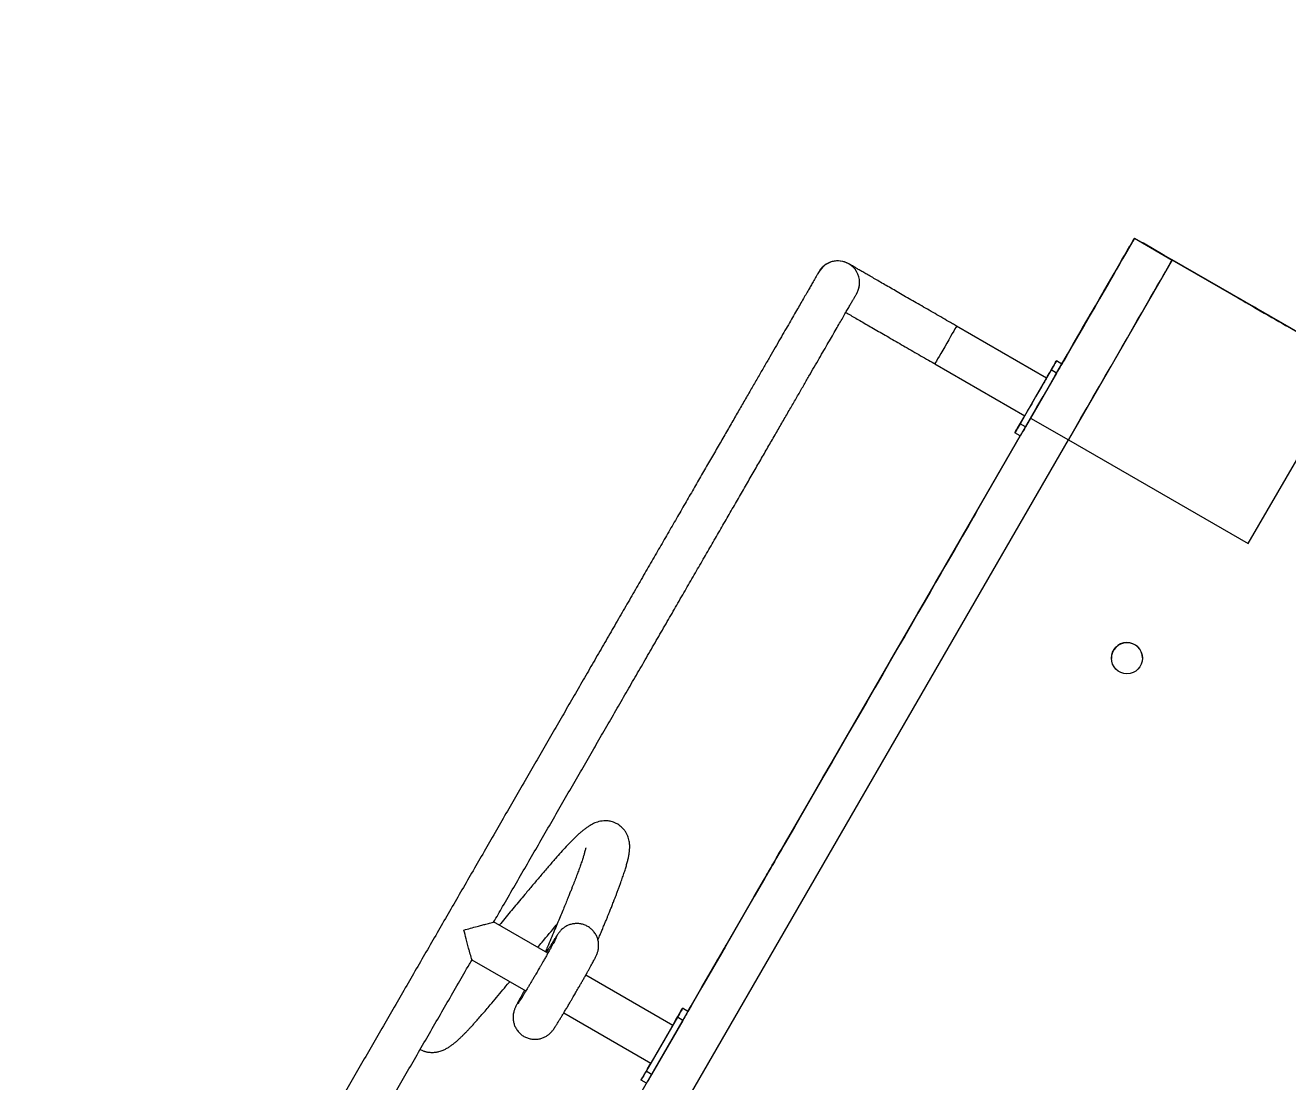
# Model space of a CAD drawing. Header units: millimetres. Extents: x -5411 to 4453, y -4856 to 4572.
# Drawn here: x -1507 to -899, y 1092 to 1601 of the extents above; entities that cross this region are included whole.
import ezdxf

# ---------------------------------------------------------------- set-up
doc = ezdxf.new("R2010")
doc.units = ezdxf.units.MM
for name, color, linetype in [('DIKOM_ОБЪЕКТ', 7, 'Continuous'), ('DIKOM_РАЗМЕР_ЗОНА', 7, 'Continuous'), ('DIKOM_РАЗМЕР_ОБЪЕКТА', 7, 'Continuous')]:
    doc.layers.add(name, color=color, linetype=linetype)
doc.styles.add('style1', font='arial.ttf', dxfattribs={"width": 0.8})
doc.dimstyles.new('1-50', dxfattribs={"dimtxt": 300, "dimasz": 200, "dimexe": 100, "dimexo": 0, "dimgap": 100, "dimtad": 1, "dimdec": 0, "dimtxsty": 'style1', "dimcen": 0, "dimclrd": 7, "dimclre": 7, "dimadec": 1, "dimazin": 2, "dimtfac": 1, "dimtdec": 0, "dimtmove": 1, "dimatfit": 3, "dimfxl": 0, "dimlwd": 25, "dimlwe": 18, "dimarcsym": 0})

# ---------------------------------------------------------------- blocks, each defined once
blk = doc.blocks.new('*D18')
at = {"layer": 'Defpoints', "color": 0, "transparency": 16777216}
for p in [(2387.05, 2132.04), (-2288.17, -1197.55), (-2288.17, -4149.78)]:
    blk.add_point(p, dxfattribs=at)
at = {"layer": 'DIKOM_РАЗМЕР_ОБЪЕКТА', "color": 7, "lineweight": 18, "transparency": 16777216}
for p, q in [((2387.05, 2132.04), (2387.05, -4249.78)), ((-2288.17, -1197.55), (-2288.17, -4249.78))]:
    blk.add_line(p, q, dxfattribs=at)
at = {"layer": 'DIKOM_РАЗМЕР_ОБЪЕКТА', "color": 7, "lineweight": 25, "transparency": 16777216}
blk.add_line((2187.05, -4149.78), (-2088.17, -4149.78), dxfattribs=at)
at = {"layer": 'DIKOM_РАЗМЕР_ОБЪЕКТА', "color": 7, "transparency": 16777216}
for points in [[(-2088.17, -4116.44), (-2088.17, -4183.11), (-2288.17, -4149.78)], [(2187.05, -4116.44), (2187.05, -4183.11), (2387.05, -4149.78)]]:
    blk.add_solid(points, dxfattribs=at)
at = {"layer": 'DIKOM_РАЗМЕР_ОБЪЕКТА', "color": 0, "transparency": 16777216, "insert": (49.44, -3896.6), "char_height": 300, "attachment_point": 5, "style": 'style1'}
blk.add_mtext('4700', dxfattribs=at)
blk = doc.blocks.new('*D17')
at = {"layer": 'Defpoints', "color": 0, "transparency": 16777216}
for p in [(2072.05, 2677.64), (-4352.5, -1563.61), (-993.06, -1563.61)]:
    blk.add_point(p, dxfattribs=at)
at = {"layer": 'DIKOM_РАЗМЕР_ОБЪЕКТА', "color": 7, "lineweight": 18, "transparency": 16777216}
for p, q in [((2072.05, 2677.64), (-4452.5, 2677.64)), ((-993.06, -1563.61), (-4452.5, -1563.61))]:
    blk.add_line(p, q, dxfattribs=at)
at = {"layer": 'DIKOM_РАЗМЕР_ОБЪЕКТА', "color": 7, "lineweight": 25, "transparency": 16777216}
blk.add_line((-4352.5, 2477.64), (-4352.5, -1363.61), dxfattribs=at)
at = {"layer": 'DIKOM_РАЗМЕР_ОБЪЕКТА', "color": 7, "transparency": 16777216}
for points in [[(-4385.83, 2477.64), (-4319.17, 2477.64), (-4352.5, 2677.64)], [(-4385.83, -1363.61), (-4319.17, -1363.61), (-4352.5, -1563.61)]]:
    blk.add_solid(points, dxfattribs=at)
at = {"layer": 'DIKOM_РАЗМЕР_ОБЪЕКТА', "color": 0, "transparency": 16777216, "insert": (-4505.67, 774.58), "char_height": 300, "attachment_point": 5, "rotation": 90, "style": 'style1'}
blk.add_mtext('4200', dxfattribs=at)
blk = doc.blocks.new('*D15')
at = {"layer": 'Defpoints', "color": 0, "transparency": 16777216}
for p in [(4453.3, 2185.88), (-3812.95, -1476.34), (4453.3, -4756.32)]:
    blk.add_point(p, dxfattribs=at)
at = {"layer": 'DIKOM_РАЗМЕР_ЗОНА', "color": 7, "lineweight": 18, "transparency": 16777216}
for p, q in [((4453.3, 2185.88), (4453.3, -4856.32)), ((-3812.95, -1476.34), (-3812.95, -4856.32))]:
    blk.add_line(p, q, dxfattribs=at)
at = {"layer": 'DIKOM_РАЗМЕР_ЗОНА', "color": 7, "lineweight": 25, "transparency": 16777216}
blk.add_line((-3612.95, -4756.32), (4253.3, -4756.32), dxfattribs=at)
at = {"layer": 'DIKOM_РАЗМЕР_ЗОНА', "color": 7, "transparency": 16777216}
for points in [[(-3612.95, -4722.99), (-3612.95, -4789.66), (-3812.95, -4756.32)], [(4253.3, -4722.99), (4253.3, -4789.66), (4453.3, -4756.32)]]:
    blk.add_solid(points, dxfattribs=at)
at = {"layer": 'DIKOM_РАЗМЕР_ЗОНА', "color": 0, "transparency": 16777216, "insert": (320.18, -4503.05), "char_height": 300, "attachment_point": 5, "style": 'style1'}
blk.add_mtext('8300', dxfattribs=at)
blk = doc.blocks.new('*D16')
at = {"layer": 'Defpoints', "color": 0, "transparency": 16777216}
for p in [(-4960.5, 4571.52), (2653.3, 4571.52), (491.45, -3022.36)]:
    blk.add_point(p, dxfattribs=at)
at = {"layer": 'DIKOM_РАЗМЕР_ЗОНА', "color": 7, "lineweight": 18, "transparency": 16777216}
for p, q in [((2653.3, 4571.52), (-5060.5, 4571.52)), ((491.45, -3022.36), (-5060.5, -3022.36))]:
    blk.add_line(p, q, dxfattribs=at)
at = {"layer": 'DIKOM_РАЗМЕР_ЗОНА', "color": 7, "lineweight": 25, "transparency": 16777216}
blk.add_line((-4960.5, -2822.36), (-4960.5, 4371.52), dxfattribs=at)
at = {"layer": 'DIKOM_РАЗМЕР_ЗОНА', "color": 7, "transparency": 16777216}
for points in [[(-4993.84, 4371.52), (-4927.17, 4371.52), (-4960.5, 4571.52)], [(-4993.84, -2822.36), (-4927.17, -2822.36), (-4960.5, -3022.36)]]:
    blk.add_solid(points, dxfattribs=at)
at = {"layer": 'DIKOM_РАЗМЕР_ЗОНА', "color": 0, "transparency": 16777216, "insert": (-5213.68, 774.58), "char_height": 300, "attachment_point": 5, "rotation": 90, "style": 'style1'}
blk.add_mtext('7600', dxfattribs=at)

msp = doc.modelspace()

# ---------------------------------------------------------------- linework, layer by layer
at = {"layer": 'DIKOM_ОБЪЕКТ', "color": 7, "linetype": 'Continuous', "lineweight": 15}
for p, q in [((-972.53, 1498.6), (-972.53, 1498.63)), ((-972.53, 1498.63), (-954.34, 1488.13)), ((-972.53, 1498.6), (-954.34, 1488.1)), ((-968.2, 1496.17), (-968.75, 1496.44)), ((-968.73, 1496.44), (-968.2, 1496.17)), ((-968.2, 1496.16), (-968.68, 1496.41)), ((-968.64, 1496.39), (-968.2, 1496.16)), ((-968.2, 1496.15), (-968.58, 1496.35)), ((-968.53, 1496.32), (-968.2, 1496.14)), ((-968.2, 1496.14), (-968.44, 1496.27)), ((-968.4, 1496.25), (-968.2, 1496.13)), ((-968.2, 1496.16), (-968.21, 1496.14)), ((-968.2, 1496.17), (-958.67, 1490.67)), ((-968.2, 1496.17), (-968.2, 1496.17)), ((-958.67, 1490.67), (-968.2, 1496.17)), ((-968.2, 1496.16), (-958.67, 1490.66)), ((-968.2, 1496.16), (-968.2, 1496.16)), ((-958.67, 1490.66), (-968.2, 1496.16)), ((-968.2, 1496.15), (-968.2, 1496.14)), ((-958.67, 1490.65), (-968.2, 1496.15)), ((-968.2, 1496.14), (-968.2, 1496.13)), ((-958.67, 1490.64), (-968.2, 1496.14)), ((-968.2, 1496.14), (-958.67, 1490.64)), ((-968.2, 1496.14), (-968.2, 1496.13)), ((-968.2, 1496.13), (-958.67, 1490.63)), ((-968.2, 1496.13), (-968.2, 1496.13)), ((-974.77, 1494.74), (-975.03, 1494.34)), ((-975.03, 1494.34), (-974.78, 1494.72)), ((-974.81, 1494.68), (-975.03, 1494.33)), ((-975.03, 1494.33), (-974.82, 1494.65)), ((-974.86, 1494.6), (-975.03, 1494.32)), ((-975.03, 1494.31), (-974.88, 1494.56)), ((-974.92, 1494.48), (-975.03, 1494.31)), ((-975.03, 1494.3), (-974.94, 1494.44)), ((-975.03, 1494.34), (-975.03, 1494.34)), ((-975.03, 1494.33), (-975.03, 1494.33)), ((-975.03, 1494.31), (-975.03, 1494.32)), ((-975.03, 1494.3), (-975.03, 1494.31)), ((-958.67, 1490.67), (-958.67, 1490.67)), ((-958.16, 1490.33), (-958.67, 1490.67)), ((-958.67, 1490.67), (-958.67, 1490.66)), ((-958.67, 1490.67), (-958.17, 1490.34)), ((-958.67, 1490.66), (-958.67, 1490.66)), ((-958.22, 1490.37), (-958.67, 1490.66)), ((-958.67, 1490.66), (-958.67, 1490.65)), ((-958.67, 1490.66), (-958.25, 1490.39)), ((-958.67, 1490.64), (-958.67, 1490.65)), ((-958.31, 1490.42), (-958.67, 1490.65)), ((-958.67, 1490.63), (-958.67, 1490.64)), ((-958.43, 1490.49), (-958.67, 1490.64)), ((-958.67, 1490.64), (-958.67, 1490.64)), ((-958.67, 1490.64), (-958.35, 1490.44)), ((-958.67, 1490.63), (-958.67, 1490.63)), ((-958.67, 1490.63), (-958.47, 1490.51)), ((-954.34, 1488.09), (-1004.34, 1401.49)), ((-954.34, 1488.19), (-954.37, 1488.14)), ((-954.34, 1488.09), (-954.34, 1488.19)), ((-873.15, 1441.31), (-954.34, 1488.19)), ((-954.34, 1488.1), (-954.34, 1488.13)), ((-867.74, 1438.09), (-954.34, 1488.09)), ((-1104.89, 1477.39), (-1104.89, 1477.39)), ((-1014.87, 1431.27), (-1058.18, 1456.27)), ((-997.53, 1455.37), (-1007.55, 1438.01)), ((-1007.55, 1438.01), (-997.53, 1455.37)), ((-997.53, 1455.36), (-1007.54, 1438.01)), ((-997.53, 1455.35), (-1007.54, 1438.01)), ((-1007.54, 1438.01), (-997.53, 1455.35)), ((-1007.54, 1438.01), (-997.53, 1455.34)), ((-997.53, 1455.34), (-1007.53, 1438.01)), ((-1007.53, 1438), (-997.53, 1455.33)), ((-1068.68, 1438.09), (-1025.37, 1413.09)), ((-1012.62, 1435.17), (-1020.12, 1422.18)), ((-1010.03, 1433.67), (-1012.62, 1435.17)), ((-1010.12, 1439.5), (-1010.12, 1439.5)), ((-1007.53, 1438), (-1010.12, 1439.5)), ((-1007.53, 1438), (-1010.12, 1439.5)), ((-1007.53, 1438), (-1007.53, 1438)), ((-917.74, 1351.49), (-867.74, 1438.09)), ((-1010.03, 1433.67), (-1025.03, 1407.69)), ((-1020.12, 1422.18), (-1027.62, 1409.19)), ((-1372.53, 805.77), (-1022.53, 1411.99)), ((-1022.53, 1411.99), (-1004.34, 1401.49)), ((-1030.12, 1404.86), (-1030.12, 1404.86)), ((-1027.53, 1403.36), (-1030.12, 1404.86)), ((-1025.03, 1407.69), (-1027.62, 1409.19)), ((-1354.34, 795.27), (-1004.34, 1401.49)), ((-1027.55, 1403.37), (-1187.56, 1126.23)), ((-1027.53, 1403.36), (-1187.54, 1126.22)), ((-1187.54, 1126.22), (-1027.53, 1403.36)), ((-1027.55, 1403.37), (-1142.53, 1204.22)), ((-1027.54, 1403.37), (-1142.53, 1204.2)), ((-1142.53, 1204.22), (-1027.55, 1403.37)), ((-1142.53, 1204.21), (-1027.54, 1403.37)), ((-1027.53, 1403.36), (-1142.53, 1204.19)), ((-1142.53, 1204.19), (-1027.54, 1403.36)), ((-1004.34, 1401.49), (-917.74, 1351.49)), ((-1004.34, 1401.49), (-1004.34, 1401.49)), ((-1142.53, 1204.22), (-1142.53, 1204.22)), ((-1142.53, 1204.21), (-1142.53, 1204.21)), ((-1142.52, 1204.19), (-1142.53, 1204.19)), ((-1149.97, 1191.33), (-1150.03, 1191.23)), ((-1149.96, 1191.31), (-1150.03, 1191.2)), ((-1150.03, 1191.23), (-1150.03, 1191.23)), ((-1150.03, 1191.21), (-1150.03, 1191.22)), ((-1150.03, 1191.2), (-1150.03, 1191.2)), ((-1255.01, 1154.2), (-1281.12, 1169.27)), ((-1291.61, 1151.08), (-1265.58, 1136.05)), ((-1194.87, 1119.48), (-1236.74, 1143.65)), ((-1247.31, 1125.5), (-1205.37, 1101.29)), ((-1190.12, 1127.71), (-1190.12, 1127.71)), ((-1187.53, 1126.21), (-1190.12, 1127.71)), ((-1187.53, 1126.21), (-1190.12, 1127.71)), ((-1187.53, 1126.21), (-1187.53, 1126.21)), ((-1192.62, 1123.38), (-1207.62, 1097.4)), ((-1190.03, 1121.88), (-1205.03, 1095.9)), ((-1190.03, 1121.88), (-1192.62, 1123.38)), ((-1205.03, 1095.9), (-1207.62, 1097.4)), ((-1210.12, 1093.07), (-1210.12, 1093.07)), ((-1207.53, 1091.57), (-1210.12, 1093.07))]:
    msp.add_line(p, q, dxfattribs=at)
at = {"layer": 'DIKOM_ОБЪЕКТ', "color": 7, "linetype": 'Continuous', "lineweight": 15, "flags": 128}
for points in [[(-1022.53, 1411.99), (-1019.51, 1417.22), (-1016.5, 1422.43), (-1013.51, 1427.6), (-1010.56, 1432.72), (-1007.65, 1437.76), (-1004.8, 1442.7), (-1002.01, 1447.54), (-999.29, 1452.24), (-996.66, 1456.8), (-994.12, 1461.19), (-991.69, 1465.4), (-989.37, 1469.42), (-987.17, 1473.23), (-985.1, 1476.82), (-983.17, 1480.17), (-981.38, 1483.27), (-979.74, 1486.11), (-978.25, 1488.68), (-976.93, 1490.97), (-975.78, 1492.97), (-974.79, 1494.68), (-973.98, 1496.08), (-973.34, 1497.18), (-972.89, 1497.97), (-972.62, 1498.44), (-972.53, 1498.6)], [(-972.53, 1498.63), (-972.62, 1498.47), (-972.89, 1498), (-973.35, 1497.21), (-973.98, 1496.11), (-974.79, 1494.71), (-975.78, 1493), (-976.93, 1491), (-978.25, 1488.71), (-979.74, 1486.14), (-981.38, 1483.3), (-983.17, 1480.2), (-985.1, 1476.85), (-987.17, 1473.27), (-989.37, 1469.46), (-991.69, 1465.44), (-994.12, 1461.22), (-996.66, 1456.83), (-999.29, 1452.28), (-1002.01, 1447.57), (-1004.8, 1442.74), (-1007.53, 1438)], [(-997.53, 1455.37), (-995.45, 1458.97), (-993.39, 1462.53), (-991.37, 1466.04), (-989.4, 1469.45), (-987.5, 1472.74), (-985.68, 1475.89), (-983.97, 1478.86), (-982.37, 1481.63), (-980.9, 1484.17), (-979.57, 1486.47), (-978.4, 1488.51), (-977.39, 1490.26), (-976.55, 1491.71), (-975.89, 1492.85), (-975.41, 1493.68), (-975.12, 1494.18), (-975.03, 1494.34)], [(-975.03, 1494.34), (-975.12, 1494.17), (-975.41, 1493.68), (-975.89, 1492.85), (-976.55, 1491.71), (-977.39, 1490.25), (-978.4, 1488.5), (-979.57, 1486.47), (-980.9, 1484.17), (-982.37, 1481.62), (-983.97, 1478.85), (-985.68, 1475.88), (-987.5, 1472.74), (-989.4, 1469.44), (-991.37, 1466.03), (-993.39, 1462.53), (-995.45, 1458.96), (-997.53, 1455.37)], [(-997.53, 1455.36), (-995.45, 1458.96), (-993.39, 1462.52), (-991.37, 1466.03), (-989.4, 1469.44), (-987.5, 1472.73), (-985.68, 1475.88), (-983.97, 1478.85), (-982.37, 1481.62), (-980.9, 1484.16), (-979.57, 1486.46), (-978.4, 1488.5), (-977.39, 1490.25), (-976.55, 1491.7), (-975.89, 1492.84), (-975.41, 1493.67), (-975.12, 1494.17), (-975.03, 1494.33)], [(-975.03, 1494.33), (-975.12, 1494.16), (-975.41, 1493.66), (-975.89, 1492.84), (-976.55, 1491.69), (-977.39, 1490.24), (-978.4, 1488.49), (-979.57, 1486.45), (-980.9, 1484.15), (-982.37, 1481.61), (-983.97, 1478.84), (-985.68, 1475.87), (-987.5, 1472.73), (-989.4, 1469.43), (-991.37, 1466.02), (-993.39, 1462.51), (-995.45, 1458.95), (-997.53, 1455.35)], [(-997.53, 1455.35), (-995.45, 1458.95), (-993.39, 1462.51), (-991.37, 1466.02), (-989.4, 1469.43), (-987.5, 1472.72), (-985.68, 1475.87), (-983.97, 1478.84), (-982.37, 1481.6), (-980.9, 1484.15), (-979.57, 1486.45), (-978.4, 1488.48), (-977.39, 1490.23), (-976.55, 1491.69), (-975.89, 1492.83), (-975.41, 1493.66), (-975.12, 1494.15), (-975.03, 1494.32)], [(-975.03, 1494.31), (-975.12, 1494.15), (-975.41, 1493.65), (-975.89, 1492.83), (-976.55, 1491.68), (-977.39, 1490.23), (-978.4, 1488.48), (-979.57, 1486.44), (-980.9, 1484.14), (-982.37, 1481.6), (-983.97, 1478.83), (-985.68, 1475.86), (-987.5, 1472.71), (-989.4, 1469.42), (-991.37, 1466.01), (-993.39, 1462.5), (-995.45, 1458.94), (-997.53, 1455.34)], [(-997.53, 1455.34), (-995.45, 1458.93), (-993.39, 1462.5), (-991.37, 1466), (-989.4, 1469.42), (-987.5, 1472.71), (-985.68, 1475.85), (-983.97, 1478.82), (-982.37, 1481.59), (-980.9, 1484.14), (-979.57, 1486.44), (-978.4, 1488.47), (-977.39, 1490.22), (-976.55, 1491.68), (-975.89, 1492.82), (-975.41, 1493.64), (-975.12, 1494.14), (-975.03, 1494.31)], [(-975.03, 1494.3), (-975.12, 1494.14), (-975.41, 1493.64), (-975.89, 1492.82), (-976.55, 1491.67), (-977.39, 1490.22), (-978.4, 1488.47), (-979.57, 1486.43), (-980.9, 1484.13), (-982.37, 1481.59), (-983.97, 1478.82), (-985.68, 1475.85), (-987.5, 1472.7), (-989.4, 1469.41), (-991.37, 1466), (-993.39, 1462.49), (-995.45, 1458.93), (-997.53, 1455.33)], [(-1004.34, 1401.49), (-1001.32, 1406.72), (-998.31, 1411.93), (-995.33, 1417.1), (-992.37, 1422.22), (-989.46, 1427.26), (-986.61, 1432.2), (-983.82, 1437.04), (-981.1, 1441.74), (-978.47, 1446.3), (-975.94, 1450.69), (-973.5, 1454.9), (-971.18, 1458.92), (-968.98, 1462.73), (-966.91, 1466.32), (-964.98, 1469.67), (-963.19, 1472.77), (-961.55, 1475.61), (-960.07, 1478.18), (-958.74, 1480.47), (-957.59, 1482.47), (-956.6, 1484.18), (-955.79, 1485.58), (-955.16, 1486.68), (-954.7, 1487.47), (-954.43, 1487.94), (-954.34, 1488.1)], [(-922.73, 1469.88), (-922.57, 1469.79), (-922.1, 1469.51), (-921.32, 1469.06), (-920.26, 1468.45), (-918.96, 1467.7), (-917.43, 1466.82), (-915.74, 1465.84), (-913.91, 1464.79), (-912, 1463.69), (-910.07, 1462.57), (-908.17, 1461.47), (-906.34, 1460.42), (-904.64, 1459.44), (-903.12, 1458.56), (-901.81, 1457.8), (-900.76, 1457.19), (-899.98, 1456.74), (-899.51, 1456.47), (-899.35, 1456.38), (-899.51, 1456.47), (-899.98, 1456.74), (-900.76, 1457.19), (-901.81, 1457.8), (-903.12, 1458.56), (-904.64, 1459.44), (-906.34, 1460.42), (-908.17, 1461.47), (-910.07, 1462.57), (-912, 1463.69), (-913.91, 1464.79), (-915.74, 1465.84), (-917.43, 1466.82), (-918.96, 1467.7), (-920.26, 1468.46), (-921.32, 1469.07), (-922.1, 1469.51), (-922.57, 1469.79), (-922.73, 1469.88)], [(-915.37, 1465.69), (-915.21, 1465.59), (-914.74, 1465.32), (-914, 1464.89), (-913.03, 1464.34), (-911.92, 1463.7), (-910.74, 1463.02), (-909.59, 1462.35), (-908.54, 1461.74), (-907.68, 1461.25), (-907.07, 1460.89), (-906.75, 1460.71), (-906.75, 1460.71), (-907.07, 1460.89), (-907.68, 1461.25), (-908.54, 1461.75), (-909.59, 1462.35), (-910.74, 1463.02), (-911.92, 1463.7), (-913.03, 1464.34), (-914, 1464.89), (-914.74, 1465.32), (-915.21, 1465.59), (-915.37, 1465.69)], [(-999.78, 1451.43), (-999.69, 1451.59), (-999.42, 1452.05), (-999, 1452.78), (-998.46, 1453.71), (-997.85, 1454.77), (-997.21, 1455.88), (-996.59, 1456.95), (-996.05, 1457.88), (-995.63, 1458.61), (-995.37, 1459.07), (-995.28, 1459.22), (-995.37, 1459.07), (-995.63, 1458.61), (-996.05, 1457.88), (-996.59, 1456.95), (-997.21, 1455.88), (-997.85, 1454.77), (-998.46, 1453.71), (-999, 1452.78), (-999.42, 1452.05), (-999.69, 1451.59), (-999.78, 1451.43)], [(-999.78, 1451.4), (-999.68, 1451.56), (-999.42, 1452.02), (-999, 1452.74), (-998.46, 1453.68), (-997.85, 1454.74), (-997.21, 1455.85), (-996.59, 1456.92), (-996.05, 1457.85), (-995.63, 1458.58), (-995.37, 1459.04), (-995.28, 1459.19), (-995.37, 1459.04), (-995.63, 1458.58), (-996.05, 1457.85), (-996.59, 1456.92), (-997.21, 1455.85), (-997.85, 1454.74), (-998.46, 1453.68), (-999, 1452.74), (-999.42, 1452.02), (-999.68, 1451.56), (-999.78, 1451.4)], [(-1058.18, 1456.27), (-1058.27, 1456.12), (-1058.53, 1455.66), (-1058.96, 1454.91), (-1059.55, 1453.9), (-1060.26, 1452.66), (-1061.09, 1451.23), (-1061.99, 1449.67), (-1062.94, 1448.02), (-1063.91, 1446.34), (-1064.86, 1444.69), (-1065.77, 1443.13), (-1066.59, 1441.7), (-1067.31, 1440.46), (-1067.89, 1439.45), (-1068.32, 1438.7), (-1068.59, 1438.24), (-1068.68, 1438.09), (-1068.68, 1438.09)], [(-1009.24, 1435.03), (-1009.15, 1435.18), (-1008.89, 1435.63), (-1008.48, 1436.34), (-1007.95, 1437.25), (-1007.35, 1438.29), (-1006.72, 1439.38), (-1006.12, 1440.42), (-1005.6, 1441.33), (-1005.19, 1442.04), (-1004.93, 1442.49), (-1004.84, 1442.65), (-1004.93, 1442.49), (-1005.19, 1442.04), (-1005.6, 1441.33), (-1006.12, 1440.42), (-1006.72, 1439.38), (-1007.35, 1438.3), (-1007.95, 1437.25), (-1008.48, 1436.34), (-1008.89, 1435.63), (-1009.15, 1435.18), (-1009.24, 1435.03)], [(-1009.24, 1435.03), (-1009.15, 1435.19), (-1008.89, 1435.64), (-1008.48, 1436.35), (-1007.95, 1437.26), (-1007.35, 1438.3), (-1006.72, 1439.39), (-1006.12, 1440.43), (-1005.6, 1441.34), (-1005.19, 1442.05), (-1004.93, 1442.5), (-1004.84, 1442.65), (-1004.93, 1442.5), (-1005.19, 1442.05), (-1005.6, 1441.34), (-1006.12, 1440.43), (-1006.72, 1439.39), (-1007.35, 1438.3), (-1007.95, 1437.26), (-1008.48, 1436.35), (-1008.89, 1435.64), (-1009.15, 1435.19), (-1009.24, 1435.03)], [(-1014.88, 1431.27), (-1014.36, 1432.17), (-1013.3, 1434), (-1012.37, 1435.62), (-1011.58, 1436.98), (-1010.95, 1438.07), (-1010.5, 1438.86), (-1010.22, 1439.34), (-1010.12, 1439.5)], [(-1010.12, 1439.5), (-1010.17, 1439.42), (-1010.31, 1439.17), (-1010.55, 1438.77), (-1010.86, 1438.23), (-1011.24, 1437.57), (-1011.67, 1436.83), (-1012.14, 1436.01), (-1012.62, 1435.17)], [(-1007.53, 1438), (-1007.57, 1437.92), (-1007.72, 1437.67), (-1007.95, 1437.27), (-1008.26, 1436.73), (-1008.64, 1436.07), (-1009.07, 1435.33), (-1009.54, 1434.51), (-1010.03, 1433.67)], [(-1014.87, 1431.27), (-1014.9, 1431.23), (-1015.07, 1430.92), (-1015.42, 1430.32), (-1015.93, 1429.44), (-1016.59, 1428.3), (-1017.36, 1426.97), (-1018.23, 1425.46), (-1019.16, 1423.85), (-1020.12, 1422.18)], [(-1020.12, 1422.18), (-1021.09, 1420.51), (-1022.02, 1418.89), (-1022.89, 1417.39), (-1023.66, 1416.05), (-1024.31, 1414.92), (-1024.82, 1414.04), (-1025.17, 1413.43), (-1025.35, 1413.12), (-1025.37, 1413.09)], [(-1030.12, 1404.86), (-1030.03, 1405.02), (-1029.75, 1405.5), (-1029.3, 1406.29), (-1028.67, 1407.38), (-1027.88, 1408.75), (-1026.95, 1410.36), (-1025.89, 1412.19), (-1025.38, 1413.09)], [(-1027.62, 1409.19), (-1028.11, 1408.34), (-1028.58, 1407.53), (-1029.01, 1406.78), (-1029.39, 1406.13), (-1029.7, 1405.59), (-1029.93, 1405.19), (-1030.08, 1404.94), (-1030.12, 1404.86)], [(-1025.03, 1407.69), (-1025.51, 1406.84), (-1025.98, 1406.03), (-1026.42, 1405.28), (-1026.79, 1404.63), (-1027.11, 1404.09), (-1027.34, 1403.69), (-1027.48, 1403.44), (-1027.53, 1403.36)], [(-1187.53, 1126.21), (-1185.95, 1128.94), (-1180.82, 1137.82), (-1175.72, 1146.67), (-1170.63, 1155.47), (-1165.58, 1164.21), (-1160.57, 1172.9), (-1155.6, 1181.5), (-1150.68, 1190.02), (-1145.82, 1198.45), (-1141.02, 1206.77), (-1136.28, 1214.97), (-1131.62, 1223.05), (-1127.03, 1230.99), (-1122.53, 1238.79), (-1118.11, 1246.44), (-1113.79, 1253.93), (-1109.57, 1261.24), (-1105.45, 1268.38), (-1101.44, 1275.32), (-1097.54, 1282.07), (-1093.76, 1288.62), (-1090.1, 1294.95), (-1086.57, 1301.07), (-1083.17, 1306.96), (-1079.91, 1312.61), (-1076.78, 1318.03), (-1073.8, 1323.2), (-1070.96, 1328.11), (-1068.27, 1332.77), (-1065.73, 1337.17), (-1063.35, 1341.29), (-1061.13, 1345.14), (-1059.07, 1348.71), (-1057.17, 1352), (-1055.43, 1355.01), (-1053.87, 1357.72), (-1052.47, 1360.14), (-1051.25, 1362.26), (-1050.19, 1364.09), (-1049.31, 1365.61), (-1048.61, 1366.83), (-1048.08, 1367.75), (-1047.73, 1368.36), (-1047.55, 1368.67), (-1047.55, 1368.67), (-1047.73, 1368.37), (-1048.08, 1367.75), (-1048.61, 1366.84), (-1049.31, 1365.62), (-1050.19, 1364.09), (-1051.25, 1362.27), (-1052.47, 1360.15), (-1053.87, 1357.73), (-1055.44, 1355.01), (-1057.17, 1352.01), (-1059.07, 1348.72), (-1061.13, 1345.15), (-1063.35, 1341.3), (-1065.73, 1337.18), (-1068.27, 1332.78), (-1070.96, 1328.13), (-1073.8, 1323.21), (-1076.78, 1318.04), (-1079.91, 1312.63), (-1083.17, 1306.98), (-1086.57, 1301.09), (-1090.1, 1294.97), (-1093.76, 1288.64), (-1097.54, 1282.09), (-1101.44, 1275.34), (-1105.45, 1268.4), (-1109.57, 1261.26), (-1113.79, 1253.95), (-1118.11, 1246.46), (-1122.53, 1238.82), (-1127.03, 1231.02), (-1131.62, 1223.07), (-1136.28, 1214.99), (-1141.02, 1206.79), (-1145.82, 1198.47), (-1150.68, 1190.05), (-1155.6, 1181.53), (-1160.57, 1172.92), (-1165.58, 1164.24), (-1170.63, 1155.49), (-1175.72, 1146.69), (-1180.82, 1137.85), (-1185.95, 1128.97), (-1187.54, 1126.22)], [(-1150.03, 1191.23), (-1149.94, 1191.39), (-1149.66, 1191.86), (-1149.21, 1192.64), (-1148.59, 1193.71), (-1147.83, 1195.03), (-1146.94, 1196.58), (-1145.93, 1198.32), (-1144.85, 1200.2), (-1143.7, 1202.19), (-1142.53, 1204.22)], [(-1142.53, 1204.22), (-1143.7, 1202.18), (-1144.85, 1200.2), (-1145.93, 1198.32), (-1146.94, 1196.58), (-1147.83, 1195.03), (-1148.59, 1193.71), (-1149.21, 1192.64), (-1149.66, 1191.86), (-1149.94, 1191.39), (-1150.03, 1191.23)], [(-1150.03, 1191.22), (-1149.93, 1191.38), (-1149.66, 1191.85), (-1149.21, 1192.63), (-1148.59, 1193.7), (-1147.83, 1195.02), (-1146.94, 1196.57), (-1145.93, 1198.31), (-1144.84, 1200.19), (-1143.7, 1202.17), (-1142.53, 1204.21)], [(-1142.53, 1204.2), (-1143.7, 1202.17), (-1144.84, 1200.19), (-1145.93, 1198.31), (-1146.94, 1196.57), (-1147.83, 1195.02), (-1148.59, 1193.69), (-1149.21, 1192.63), (-1149.66, 1191.85), (-1149.93, 1191.37), (-1150.03, 1191.21)], [(-1150.03, 1191.2), (-1149.93, 1191.36), (-1149.66, 1191.84), (-1149.21, 1192.62), (-1148.59, 1193.68), (-1147.83, 1195.01), (-1146.94, 1196.56), (-1145.93, 1198.3), (-1144.84, 1200.18), (-1143.7, 1202.16), (-1142.53, 1204.19)], [(-1142.53, 1204.19), (-1143.7, 1202.16), (-1144.84, 1200.18), (-1145.93, 1198.29), (-1146.94, 1196.55), (-1147.83, 1195), (-1148.59, 1193.68), (-1149.21, 1192.62), (-1149.66, 1191.84), (-1149.93, 1191.36), (-1150.03, 1191.2)], [(-1173.48, 1150.57), (-1173.39, 1150.73), (-1173.13, 1151.18), (-1172.72, 1151.89), (-1172.19, 1152.8), (-1171.59, 1153.84), (-1170.96, 1154.92), (-1170.36, 1155.97), (-1169.84, 1156.88), (-1169.43, 1157.59), (-1169.17, 1158.04), (-1169.08, 1158.19), (-1169.17, 1158.04), (-1169.43, 1157.59), (-1169.84, 1156.88), (-1170.36, 1155.97), (-1170.96, 1154.92), (-1171.59, 1153.84), (-1172.19, 1152.8), (-1172.72, 1151.89), (-1173.13, 1151.18), (-1173.39, 1150.73), (-1173.48, 1150.57)], [(-1173.48, 1150.54), (-1173.39, 1150.7), (-1173.13, 1151.15), (-1172.72, 1151.86), (-1172.19, 1152.77), (-1171.59, 1153.81), (-1170.96, 1154.9), (-1170.36, 1155.94), (-1169.84, 1156.85), (-1169.43, 1157.56), (-1169.17, 1158.01), (-1169.08, 1158.16), (-1169.17, 1158.01), (-1169.43, 1157.56), (-1169.84, 1156.85), (-1170.36, 1155.94), (-1170.96, 1154.9), (-1171.59, 1153.81), (-1172.19, 1152.77), (-1172.72, 1151.86), (-1173.13, 1151.15), (-1173.39, 1150.7), (-1173.48, 1150.54)], [(-1194.87, 1119.48), (-1194.36, 1120.38), (-1193.3, 1122.21), (-1192.37, 1123.82), (-1191.58, 1125.19), (-1190.95, 1126.28), (-1190.49, 1127.07), (-1190.22, 1127.55), (-1190.12, 1127.71)], [(-1190.12, 1127.71), (-1190.17, 1127.62), (-1190.31, 1127.38), (-1190.55, 1126.98), (-1190.86, 1126.44), (-1191.24, 1125.78), (-1191.67, 1125.03), (-1192.14, 1124.22), (-1192.62, 1123.38)], [(-1187.53, 1126.21), (-1187.57, 1126.12), (-1187.72, 1125.88), (-1187.95, 1125.48), (-1188.26, 1124.94), (-1188.64, 1124.28), (-1189.07, 1123.53), (-1189.54, 1122.72), (-1190.03, 1121.88)], [(-1194.87, 1119.48), (-1194.96, 1119.33), (-1195.23, 1118.87), (-1195.66, 1118.12), (-1196.24, 1117.11), (-1196.96, 1115.87), (-1197.78, 1114.44), (-1198.69, 1112.88), (-1199.64, 1111.23), (-1200.61, 1109.55), (-1201.56, 1107.9), (-1202.46, 1106.33), (-1203.29, 1104.91), (-1204, 1103.67), (-1204.59, 1102.66), (-1205.02, 1101.91), (-1205.28, 1101.45), (-1205.37, 1101.29)], [(-1210.12, 1093.07), (-1210.03, 1093.23), (-1209.75, 1093.71), (-1209.3, 1094.5), (-1208.67, 1095.59), (-1207.88, 1096.95), (-1206.95, 1098.57), (-1205.89, 1100.4), (-1205.37, 1101.29)], [(-1207.62, 1097.4), (-1208.11, 1096.55), (-1208.58, 1095.74), (-1209.01, 1094.99), (-1209.39, 1094.33), (-1209.7, 1093.8), (-1209.93, 1093.4), (-1210.08, 1093.15), (-1210.12, 1093.07)], [(-1205.03, 1095.9), (-1205.51, 1095.05), (-1205.98, 1094.24), (-1206.41, 1093.49), (-1206.79, 1092.83), (-1207.1, 1092.3), (-1207.34, 1091.9), (-1207.48, 1091.65), (-1207.53, 1091.57)]]:
    msp.add_lwpolyline(points, dxfattribs=at)
at = {"layer": 'DIKOM_ОБЪЕКТ', "color": 7, "linetype": 'Continuous', "lineweight": 15}
msp.add_circle((-976.16, 1296.34), 7.5, dxfattribs=at)
for centre, radius, start, end in [((-1115.39, 1477.17), 10.5, 60, 155.20715), ((-1115.39, 1477.18), 10.5, 60, 150.26351), ((-1115.39, 1477.18), 10.5, 1.18119, 60), ((-1115.39, 1477.17), 10.5, 1.18119, 60), ((-1115.39, 1477.17), 10.5, 336.95594, 1.18119), ((-976.16, 1296.34), 7.5, 1.18119, 181.18119)]:
    msp.add_arc(centre, radius, start, end, dxfattribs=at)
for points, knots in [([(-1058.18, 1456.27), (-1058.84, 1456.65), (-1060.75, 1457.76), (-1063.92, 1459.59), (-1067.66, 1461.75), (-1071.34, 1463.87), (-1074.95, 1465.96), (-1078.48, 1467.99), (-1081.9, 1469.97), (-1085.19, 1471.87), (-1088.34, 1473.69), (-1091.33, 1475.41), (-1094.15, 1477.04), (-1096.78, 1478.56), (-1099.21, 1479.96), (-1101.41, 1481.23), (-1103.4, 1482.38), (-1105.14, 1483.39), (-1106.64, 1484.25), (-1107.88, 1484.97), (-1108.86, 1485.53), (-1109.57, 1485.94), (-1109.95, 1486.16), (-1110.09, 1486.24), (-1110.14, 1486.27), (-1110.15, 1486.28), (-1110.19, 1486.3), (-1110.2, 1486.3)], [0, 0, 0, 0, 0.024386, 0.07075, 0.117122, 0.163493, 0.209864, 0.256235, 0.302606, 0.348978, 0.395349, 0.44172, 0.488092, 0.534463, 0.580835, 0.627207, 0.673579, 0.719952, 0.766326, 0.812701, 0.85908, 0.905466, 0.951875, 0.977784, 0.990741, 0.997224, 1, 1, 1, 1]), ([(-1124.5, 1482.38), (-1124.5, 1482.38), (-1124.5, 1482.39), (-1124.54, 1482.32), (-1124.66, 1482.11), (-1124.96, 1481.6), (-1125.42, 1480.79), (-1126.05, 1479.7), (-1126.84, 1478.34), (-1127.78, 1476.7), (-1128.88, 1474.8), (-1130.13, 1472.63), (-1131.53, 1470.2), (-1133.09, 1467.5), (-1134.8, 1464.55), (-1136.65, 1461.33), (-1138.65, 1457.86), (-1140.8, 1454.14), (-1143.09, 1450.17), (-1145.53, 1445.96), (-1148.1, 1441.5), (-1150.81, 1436.81), (-1153.66, 1431.88), (-1156.63, 1426.72), (-1159.74, 1421.34), (-1162.98, 1415.74), (-1166.33, 1409.92), (-1169.81, 1403.89), (-1173.41, 1397.66), (-1177.12, 1391.23), (-1180.95, 1384.6), (-1184.88, 1377.79), (-1188.92, 1370.8), (-1193.06, 1363.63), (-1197.3, 1356.29), (-1201.63, 1348.79), (-1206.05, 1341.13), (-1210.56, 1333.32), (-1215.15, 1325.37), (-1219.81, 1317.29), (-1224.56, 1309.07), (-1229.37, 1300.73), (-1234.25, 1292.28), (-1239.19, 1283.73), (-1244.19, 1275.07), (-1249.24, 1266.32), (-1254.34, 1257.49), (-1259.48, 1248.58), (-1264.66, 1239.61), (-1269.88, 1230.57), (-1275.13, 1221.48), (-1280.4, 1212.34), (-1285.69, 1203.17), (-1291.01, 1193.97), (-1296.33, 1184.76), (-1301.66, 1175.52), (-1306.99, 1166.29), (-1312.32, 1157.05), (-1317.65, 1147.83), (-1322.96, 1138.63), (-1328.25, 1129.46), (-1333.53, 1120.32), (-1338.78, 1111.23), (-1344, 1102.19), (-1349.18, 1093.21), (-1354.33, 1084.3), (-1359.43, 1075.46), (-1364.48, 1066.71), (-1369.48, 1058.05), (-1374.43, 1049.49), (-1379.31, 1041.03), (-1384.13, 1032.69), (-1388.87, 1024.47), (-1393.55, 1016.37), (-1398.14, 1008.41), (-1402.65, 1000.6), (-1407.08, 992.93), (-1411.42, 985.42), (-1415.66, 978.07), (-1419.8, 970.89), (-1423.85, 963.89), (-1427.79, 957.07), (-1431.62, 950.43), (-1435.34, 943.99), (-1438.94, 937.75), (-1442.43, 931.71), (-1445.79, 925.88), (-1449.03, 920.27), (-1452.15, 914.87), (-1455.13, 909.7), (-1457.99, 904.76), (-1460.71, 900.05), (-1463.29, 895.58), (-1465.73, 891.36), (-1468.03, 887.37), (-1470.19, 883.64), (-1472.2, 880.15), (-1474.06, 876.92), (-1475.78, 873.95), (-1477.34, 871.24), (-1478.75, 868.8), (-1480.02, 866.61), (-1481.12, 864.7), (-1482.07, 863.05), (-1482.87, 861.67), (-1483.51, 860.57), (-1483.99, 859.73), (-1484.31, 859.18), (-1484.44, 858.95), (-1484.46, 858.92), (-1484.46, 858.92)], [0, 0, 0, 0, 0.000426, 0.004266, 0.011794, 0.021013, 0.030455, 0.039925, 0.049402, 0.058881, 0.06836, 0.07784, 0.087321, 0.096801, 0.106282, 0.115763, 0.125243, 0.134724, 0.144205, 0.153686, 0.163166, 0.172647, 0.182128, 0.191609, 0.20109, 0.21057, 0.220051, 0.229532, 0.239013, 0.248494, 0.257975, 0.267456, 0.276936, 0.286417, 0.295898, 0.305379, 0.31486, 0.324341, 0.333821, 0.343302, 0.352783, 0.362264, 0.371745, 0.381226, 0.390707, 0.400187, 0.409668, 0.419149, 0.42863, 0.438111, 0.447592, 0.457073, 0.466553, 0.476034, 0.485515, 0.494996, 0.504477, 0.513958, 0.523439, 0.532919, 0.5424, 0.551881, 0.561362, 0.570843, 0.580324, 0.589805, 0.599285, 0.608766, 0.618247, 0.627728, 0.637209, 0.64669, 0.656171, 0.665651, 0.675132, 0.684613, 0.694094, 0.703575, 0.713056, 0.722536, 0.732017, 0.741498, 0.750979, 0.76046, 0.769941, 0.779422, 0.788902, 0.798383, 0.807864, 0.817345, 0.826826, 0.836307, 0.845787, 0.855268, 0.864749, 0.87423, 0.88371, 0.893191, 0.902672, 0.912153, 0.921633, 0.931114, 0.940594, 0.950074, 0.959554, 0.969033, 0.97851, 0.987981, 0.997424, 1, 1, 1, 1]), ([(-1105.73, 1473.06), (-1105.71, 1473.11), (-1105.57, 1473.42), (-1105.35, 1474.06), (-1105.06, 1475.14), (-1104.9, 1476.28), (-1104.89, 1477.08), (-1104.89, 1477.39)], [0, 0, 0, 0, 0.032648, 0.229994, 0.460449, 0.789138, 1, 1, 1, 1]), ([(-1281.08, 1169.16), (-1279.64, 1171.66), (-1276.42, 1177.24), (-1271.44, 1185.87), (-1266.13, 1195.06), (-1260.84, 1204.23), (-1255.57, 1213.35), (-1250.33, 1222.43), (-1245.12, 1231.45), (-1239.95, 1240.41), (-1234.82, 1249.3), (-1229.73, 1258.11), (-1224.69, 1266.83), (-1219.71, 1275.46), (-1214.79, 1283.99), (-1209.92, 1292.41), (-1205.13, 1300.72), (-1200.41, 1308.9), (-1195.76, 1316.95), (-1191.19, 1324.87), (-1186.7, 1332.64), (-1182.3, 1340.26), (-1178, 1347.72), (-1173.79, 1355.01), (-1169.67, 1362.14), (-1165.66, 1369.08), (-1161.76, 1375.85), (-1157.96, 1382.42), (-1154.28, 1388.8), (-1150.71, 1394.98), (-1147.26, 1400.95), (-1143.94, 1406.71), (-1140.73, 1412.26), (-1137.66, 1417.58), (-1134.72, 1422.68), (-1131.91, 1427.55), (-1129.23, 1432.18), (-1126.69, 1436.58), (-1124.3, 1440.73), (-1122.04, 1444.64), (-1119.93, 1448.29), (-1117.97, 1451.7), (-1116.15, 1454.84), (-1114.48, 1457.73), (-1112.97, 1460.36), (-1111.6, 1462.73), (-1110.39, 1464.83), (-1109.33, 1466.66), (-1108.43, 1468.22), (-1107.68, 1469.51), (-1107.09, 1470.53), (-1106.66, 1471.28), (-1106.42, 1471.7), (-1106.32, 1471.87), (-1106.29, 1471.92), (-1106.28, 1471.95), (-1106.26, 1471.98), (-1106.22, 1472.04), (-1106.16, 1472.15), (-1106.07, 1472.33), (-1105.91, 1472.65), (-1105.79, 1472.92), (-1105.73, 1473.06)], [0, 0, 0, 0, 0.01557, 0.034755, 0.05394, 0.073125, 0.09231, 0.111494, 0.130679, 0.149864, 0.169049, 0.188234, 0.207419, 0.226603, 0.245788, 0.264973, 0.284158, 0.303343, 0.322528, 0.341712, 0.360897, 0.380082, 0.399267, 0.418452, 0.437637, 0.456821, 0.476006, 0.495191, 0.514376, 0.533561, 0.552746, 0.57193, 0.591115, 0.6103, 0.629485, 0.64867, 0.667855, 0.68704, 0.706225, 0.72541, 0.744595, 0.76378, 0.782965, 0.80215, 0.821335, 0.84052, 0.859706, 0.878892, 0.898078, 0.917265, 0.936454, 0.955647, 0.974852, 0.986707, 0.992634, 0.995599, 0.997084, 0.997844, 0.998112, 0.998408, 0.999148, 1, 1, 1, 1]), ([(-1111.54, 1462.83), (-1111.32, 1462.71), (-1110.42, 1462.18), (-1108.6, 1461.13), (-1106.09, 1459.69), (-1103.37, 1458.11), (-1100.47, 1456.44), (-1097.4, 1454.67), (-1094.18, 1452.81), (-1090.83, 1450.87), (-1087.36, 1448.87), (-1083.79, 1446.81), (-1080.14, 1444.7), (-1076.43, 1442.56), (-1072.75, 1440.44), (-1070.16, 1438.94), (-1068.82, 1438.17), (-1068.68, 1438.09)], [0, 0, 0, 0, 0.023598, 0.098344, 0.173092, 0.247839, 0.322587, 0.397335, 0.472083, 0.546831, 0.62158, 0.696329, 0.771077, 0.845825, 0.920575, 0.991392, 1, 1, 1, 1]), ([(-1230.87, 1160.57), (-1230.68, 1161.04), (-1230.17, 1162.26), (-1229.39, 1164.14), (-1228.53, 1166.21), (-1227.73, 1168.13), (-1227, 1169.9), (-1226.37, 1171.46), (-1225.82, 1172.8), (-1225.36, 1173.94), (-1224.96, 1174.93), (-1224.59, 1175.85), (-1224.22, 1176.79), (-1223.82, 1177.8), (-1223.37, 1178.95), (-1222.86, 1180.26), (-1222.29, 1181.72), (-1221.7, 1183.27), (-1221.09, 1184.89), (-1220.46, 1186.57), (-1219.74, 1188.56), (-1218.96, 1190.78), (-1218.17, 1193.14), (-1217.48, 1195.34), (-1216.9, 1197.39), (-1216.41, 1199.29), (-1216.03, 1201.03), (-1215.8, 1202.42), (-1215.66, 1203.57), (-1215.59, 1204.45), (-1215.56, 1205.33), (-1215.57, 1206.22), (-1215.64, 1207.13), (-1215.79, 1208.2), (-1216.06, 1209.4), (-1216.48, 1210.64), (-1217.04, 1211.87), (-1217.85, 1213.19), (-1218.97, 1214.55), (-1220.41, 1215.81), (-1221.95, 1216.75), (-1223.3, 1217.33), (-1224.78, 1217.77), (-1226.4, 1218.01), (-1228.16, 1218.01), (-1229.74, 1217.79), (-1231.12, 1217.43), (-1232.4, 1216.96), (-1233.58, 1216.41), (-1234.79, 1215.74), (-1236.01, 1214.94), (-1237.24, 1214.02), (-1238.44, 1213.05), (-1239.69, 1211.96), (-1240.96, 1210.79), (-1242.26, 1209.53), (-1243.95, 1207.84), (-1246.06, 1205.62), (-1248.64, 1202.82), (-1251.53, 1199.58), (-1254.74, 1195.89), (-1258.29, 1191.74), (-1261.87, 1187.52), (-1265.93, 1182.68), (-1270.51, 1177.18), (-1274.81, 1171.97), (-1277.44, 1168.78), (-1278.35, 1167.67)], [0, 0, 0, 0, 0.00834, 0.021457, 0.033563, 0.045727, 0.056668, 0.066383, 0.074876, 0.082145, 0.088193, 0.093991, 0.100012, 0.106579, 0.113691, 0.122869, 0.13282, 0.143542, 0.155035, 0.167299, 0.180241, 0.199895, 0.219076, 0.237784, 0.256024, 0.273795, 0.291101, 0.307652, 0.316361, 0.324665, 0.332564, 0.34006, 0.347153, 0.354313, 0.362241, 0.368146, 0.374424, 0.381081, 0.388121, 0.39553, 0.402307, 0.407844, 0.412218, 0.42055, 0.42879, 0.437273, 0.446645, 0.456933, 0.468127, 0.479944, 0.49574, 0.512387, 0.529692, 0.547222, 0.564962, 0.582913, 0.601068, 0.634092, 0.666433, 0.698084, 0.739477, 0.780317, 0.820709, 0.86071, 0.915717, 0.970728, 1, 1, 1, 1]), ([(-1236.7, 1204.98), (-1236.7, 1204.98), (-1236.72, 1205.01), (-1236.76, 1204.85), (-1236.84, 1204.51), (-1237, 1203.87), (-1237.26, 1202.88), (-1237.66, 1201.47), (-1238.2, 1199.76), (-1238.85, 1197.79), (-1239.63, 1195.58), (-1240.46, 1193.3), (-1241.2, 1191.33), (-1241.81, 1189.73), (-1242.29, 1188.49), (-1242.8, 1187.17), (-1243.37, 1185.73), (-1244, 1184.14), (-1244.75, 1182.26), (-1245.64, 1180.06), (-1246.68, 1177.51), (-1247.83, 1174.71), (-1249.1, 1171.66), (-1250.47, 1168.38), (-1251.94, 1164.88), (-1253.52, 1161.16), (-1254.94, 1157.8), (-1255.84, 1155.67), (-1256.18, 1154.88)], [0, 0, 0, 0, 0.007347, 0.037145, 0.068278, 0.100748, 0.1453, 0.192007, 0.238018, 0.291523, 0.342398, 0.390642, 0.436248, 0.459082, 0.481216, 0.504342, 0.529483, 0.55664, 0.585816, 0.623494, 0.664082, 0.707584, 0.754001, 0.803335, 0.854626, 0.90873, 0.965643, 1, 1, 1, 1]), ([(-1295.39, 1165.39), (-1295.38, 1165.39), (-1294.3, 1165.69), (-1292.12, 1166.29), (-1289.25, 1167.07), (-1286.8, 1167.74), (-1284.5, 1168.36), (-1282.5, 1168.89), (-1281.2, 1169.21), (-1281.17, 1169.2), (-1281.16, 1169.2)], [0, 0, 0, 0, 0.00104, 0.16796, 0.339756, 0.459766, 0.582608, 0.7615, 0.903702, 1, 1, 1, 1]), ([(-1259.83, 1156.98), (-1259.14, 1157.82), (-1256.13, 1161.47), (-1253.04, 1165.2), (-1250.68, 1168.02), (-1250.56, 1168.17)], [0, 0, 0, 0, 0.218746, 0.959703, 1, 1, 1, 1]), ([(-1241.63, 1135.13), (-1241.2, 1135.87), (-1240.59, 1136.92), (-1239.71, 1138.45), (-1238.98, 1139.73), (-1238.13, 1141.21), (-1237.28, 1142.7), (-1236.45, 1144.17), (-1235.65, 1145.59), (-1234.91, 1146.93), (-1234.23, 1148.16), (-1233.62, 1149.28), (-1233.08, 1150.27), (-1232.62, 1151.14), (-1232.22, 1151.91), (-1231.87, 1152.62), (-1231.57, 1153.25), (-1231.29, 1153.93), (-1231.03, 1154.64), (-1230.81, 1155.43), (-1230.61, 1156.44), (-1230.48, 1157.74), (-1230.56, 1159.36), (-1230.93, 1161.08), (-1231.62, 1162.79), (-1232.59, 1164.37), (-1233.86, 1165.78), (-1235.34, 1166.92), (-1236.97, 1167.77), (-1238.7, 1168.32), (-1240.47, 1168.56), (-1242.23, 1168.51), (-1243.93, 1168.17), (-1245.54, 1167.57), (-1246.9, 1166.8), (-1247.95, 1166), (-1248.69, 1165.29), (-1249.24, 1164.68), (-1249.7, 1164.1), (-1250.12, 1163.53), (-1250.58, 1162.84), (-1251.16, 1161.95), (-1251.84, 1160.88), (-1252.58, 1159.69), (-1253.35, 1158.43), (-1254.2, 1157.03), (-1254.98, 1155.74), (-1255.49, 1154.89), (-1255.67, 1154.58)], [0, 0, 0, 0, 0.032254, 0.045288, 0.066767, 0.08878, 0.112083, 0.136017, 0.160302, 0.184708, 0.209061, 0.233224, 0.257093, 0.280607, 0.303801, 0.327026, 0.352314, 0.369484, 0.380823, 0.39218, 0.40519, 0.421527, 0.442244, 0.465838, 0.487371, 0.511292, 0.534889, 0.558087, 0.580921, 0.603424, 0.625621, 0.647532, 0.669176, 0.690556, 0.711617, 0.7282, 0.741355, 0.753712, 0.767409, 0.789278, 0.815691, 0.845363, 0.878045, 0.904301, 0.930856, 0.957872, 0.98495, 1, 1, 1, 1]), ([(-1291.57, 1151.14), (-1291.57, 1151.11), (-1291.54, 1150.99), (-1291.75, 1151.67), (-1292.09, 1152.91), (-1292.52, 1154.49), (-1293.01, 1156.31), (-1293.61, 1158.57), (-1294.42, 1161.66), (-1295.02, 1163.99), (-1295.39, 1165.38), (-1295.39, 1165.39)], [0, 0, 0, 0, 0.035873, 0.161991, 0.294909, 0.396524, 0.50103, 0.640337, 0.783591, 0.99896, 1, 1, 1, 1]), ([(-1250.85, 1161.83), (-1250.84, 1161.84), (-1250.83, 1161.86), (-1250.92, 1161.68), (-1251.11, 1161.31), (-1251.41, 1160.72), (-1251.84, 1159.93), (-1252.37, 1158.94), (-1253.02, 1157.77), (-1253.76, 1156.43), (-1254.59, 1154.95), (-1255.47, 1153.39), (-1256.39, 1151.76), (-1257.26, 1150.25), (-1258.06, 1148.85), (-1258.9, 1147.39), (-1259.51, 1146.35), (-1259.87, 1145.72)], [0, 0, 0, 0, 0.012527, 0.065387, 0.125703, 0.191866, 0.262903, 0.337715, 0.415187, 0.494295, 0.57406, 0.653321, 0.730049, 0.806501, 0.86223, 0.918056, 1, 1, 1, 1]), ([(-1255.97, 1154.76), (-1255.76, 1155.09), (-1255.39, 1155.67), (-1254.86, 1156.11), (-1254.64, 1156.3)], [0, 0, 0, 0, 0.574163, 1, 1, 1, 1]), ([(-1466.43, 848.16), (-1466.43, 848.16), (-1466.41, 848.19), (-1466.38, 848.23), (-1466.35, 848.29), (-1466.33, 848.33), (-1466.31, 848.36), (-1466.29, 848.39), (-1466.23, 848.49), (-1466.06, 848.79), (-1465.7, 849.41), (-1465.17, 850.32), (-1464.49, 851.5), (-1463.66, 852.95), (-1462.66, 854.67), (-1461.52, 856.65), (-1460.22, 858.91), (-1458.76, 861.42), (-1457.16, 864.2), (-1455.4, 867.24), (-1453.5, 870.53), (-1451.45, 874.08), (-1449.26, 877.88), (-1446.92, 881.93), (-1444.44, 886.22), (-1441.83, 890.76), (-1439.07, 895.52), (-1436.18, 900.53), (-1433.16, 905.75), (-1430.02, 911.21), (-1426.74, 916.88), (-1423.35, 922.76), (-1419.83, 928.85), (-1416.19, 935.15), (-1412.44, 941.64), (-1408.59, 948.33), (-1404.62, 955.2), (-1400.55, 962.25), (-1396.38, 969.47), (-1392.11, 976.86), (-1387.75, 984.41), (-1383.3, 992.12), (-1378.77, 999.97), (-1374.15, 1007.96), (-1369.46, 1016.09), (-1364.69, 1024.35), (-1359.86, 1032.72), (-1354.96, 1041.2), (-1350, 1049.79), (-1344.99, 1058.48), (-1339.92, 1067.25), (-1334.81, 1076.11), (-1329.65, 1085.04), (-1324.46, 1094.04), (-1319.23, 1103.09), (-1313.97, 1112.2), (-1308.69, 1121.34), (-1303.39, 1130.52), (-1298.07, 1139.73), (-1294.11, 1146.6), (-1291.92, 1150.4), (-1291.5, 1151.12)], [0, 0, 0, 0, 0.000048, 0.000271, 0.000593, 0.001231, 0.002764, 0.006073, 0.015814, 0.034161, 0.053554, 0.072809, 0.092043, 0.11127, 0.130496, 0.14972, 0.168943, 0.188166, 0.207389, 0.226612, 0.245835, 0.265057, 0.28428, 0.303502, 0.322724, 0.341947, 0.361169, 0.380392, 0.399614, 0.418837, 0.438059, 0.457281, 0.476504, 0.495726, 0.514948, 0.534171, 0.553393, 0.572615, 0.591838, 0.61106, 0.630282, 0.649505, 0.668727, 0.687949, 0.707172, 0.726394, 0.745616, 0.764839, 0.784061, 0.803283, 0.822506, 0.841728, 0.86095, 0.880173, 0.899395, 0.918617, 0.93784, 0.957062, 0.976284, 0.995507, 1, 1, 1, 1]), ([(-1259.87, 1145.72), (-1260.29, 1145), (-1260.89, 1143.98), (-1261.76, 1142.49), (-1262.48, 1141.25), (-1263.33, 1139.83), (-1264.17, 1138.4), (-1265.01, 1137), (-1265.81, 1135.67), (-1266.56, 1134.43), (-1267.24, 1133.32), (-1267.84, 1132.34), (-1268.35, 1131.52), (-1268.76, 1130.86), (-1269.08, 1130.37), (-1269.29, 1130.05), (-1269.4, 1129.89), (-1269.4, 1129.9), (-1269.4, 1129.9)], [0, 0, 0, 0, 0.095646, 0.134381, 0.198158, 0.263464, 0.332474, 0.403164, 0.474602, 0.545977, 0.6166, 0.685811, 0.752906, 0.817068, 0.8773, 0.932374, 0.98094, 1, 1, 1, 1]), ([(-1316.47, 1107.86), (-1316.2, 1107.73), (-1315.72, 1107.49), (-1315.03, 1107.21), (-1314.45, 1107.01), (-1313.85, 1106.85), (-1313.25, 1106.71), (-1312.55, 1106.58), (-1311.78, 1106.49), (-1310.93, 1106.45), (-1310.02, 1106.46), (-1309.1, 1106.55), (-1308.23, 1106.69), (-1307.29, 1106.91), (-1306.35, 1107.19), (-1305.43, 1107.54), (-1304.64, 1107.9), (-1303.9, 1108.28), (-1303.18, 1108.69), (-1302.47, 1109.12), (-1301.58, 1109.72), (-1300.52, 1110.51), (-1299.32, 1111.5), (-1298.13, 1112.55), (-1296.98, 1113.62), (-1295.88, 1114.69), (-1294.83, 1115.75), (-1293.79, 1116.82), (-1292.72, 1117.95), (-1291.58, 1119.17), (-1290.22, 1120.67), (-1288.6, 1122.49), (-1286.7, 1124.65), (-1284.73, 1126.94), (-1282.38, 1129.7), (-1279.69, 1132.9), (-1276.67, 1136.54), (-1274.56, 1139.09), (-1273.46, 1140.42), (-1273.36, 1140.55)], [0, 0, 0, 0, 0.011519, 0.020008, 0.027177, 0.033507, 0.041204, 0.050541, 0.061514, 0.073356, 0.086647, 0.100893, 0.114582, 0.127613, 0.147375, 0.165425, 0.182651, 0.200292, 0.218359, 0.236853, 0.255777, 0.291586, 0.328609, 0.364582, 0.398059, 0.429996, 0.460392, 0.489632, 0.519785, 0.551159, 0.583755, 0.630569, 0.679693, 0.729783, 0.779061, 0.852154, 0.923346, 0.992866, 1, 1, 1, 1]), ([(-1266.2, 1136.41), (-1266.33, 1136.18), (-1266.74, 1135.46), (-1267.35, 1134.37), (-1268.03, 1133.13), (-1268.64, 1132.01), (-1269.18, 1131.02), (-1269.64, 1130.15), (-1270.03, 1129.38), (-1270.39, 1128.67), (-1270.68, 1128.04), (-1270.97, 1127.36), (-1271.22, 1126.65), (-1271.45, 1125.86), (-1271.65, 1124.85), (-1271.77, 1123.55), (-1271.7, 1121.94), (-1271.33, 1120.21), (-1270.64, 1118.5), (-1269.67, 1116.92), (-1268.4, 1115.52), (-1266.92, 1114.38), (-1265.29, 1113.52), (-1263.56, 1112.97), (-1261.79, 1112.73), (-1260.03, 1112.78), (-1258.33, 1113.12), (-1256.72, 1113.71), (-1255.36, 1114.49), (-1254.31, 1115.29), (-1253.57, 1116), (-1253.02, 1116.61), (-1252.55, 1117.19), (-1252.14, 1117.76), (-1251.67, 1118.45), (-1251.09, 1119.34), (-1250.42, 1120.41), (-1249.68, 1121.6), (-1248.91, 1122.86), (-1248.06, 1124.26), (-1247.14, 1125.78), (-1246.18, 1127.38), (-1245.2, 1129.03), (-1244.3, 1130.57), (-1243.47, 1131.98), (-1242.61, 1133.45), (-1241.99, 1134.51), (-1241.63, 1135.13)], [0, 0, 0, 0, 0.012148, 0.037083, 0.061963, 0.08665, 0.111036, 0.13506, 0.158757, 0.182484, 0.208319, 0.225861, 0.237446, 0.249047, 0.262337, 0.279024, 0.300185, 0.324283, 0.346283, 0.370719, 0.394824, 0.41852, 0.441846, 0.464833, 0.487508, 0.509892, 0.532001, 0.553842, 0.575356, 0.592313, 0.60576, 0.618386, 0.632371, 0.65467, 0.681794, 0.712099, 0.745465, 0.77228, 0.799411, 0.827013, 0.854678, 0.882023, 0.908348, 0.934343, 0.953266, 0.972543, 1, 1, 1, 1])]:
    msp.add_open_spline(points, degree=3, knots=knots, dxfattribs=at)

# ---------------------------------------------------------------- dimensions: what is measured, and where the dimension line sits
at = {"layer": 'DIKOM_РАЗМЕР_ЗОНА'}
dim = msp.add_linear_dim(base=(-4960.5, 4571.52), p1=(491.45, -3022.36), p2=(2653.3, 4571.52), angle=90, text='7600', dimstyle='1-50', dxfattribs=at)
dim.commit()
dim.dimension.update_dxf_attribs({"geometry": '*D16', "text_midpoint": (-4960.5, 774.58), "dimtype": 160})
dim = msp.add_linear_dim(base=(4453.3, -4756.32), p1=(-3812.95, -1476.34), p2=(4453.3, 2185.88), text='8300', dimstyle='1-50', dxfattribs=at)
dim.commit()
dim.dimension.update_dxf_attribs({"geometry": '*D15', "text_midpoint": (320.18, -4756.32), "dimtype": 160})
at = {"layer": 'DIKOM_РАЗМЕР_ОБЪЕКТА'}
dim = msp.add_linear_dim(base=(-4352.5, -1563.61), p1=(2072.05, 2677.64), p2=(-993.06, -1563.61), angle=90, text='4200', dimstyle='1-50', dxfattribs=at)
dim.commit()
dim.dimension.update_dxf_attribs({"geometry": '*D17', "text_midpoint": (-4252.5, 774.58), "dimtype": 160})
dim = msp.add_linear_dim(base=(-2288.17, -4149.78), p1=(2387.05, 2132.04), p2=(-2288.17, -1197.55), text='4700', dimstyle='1-50', dxfattribs=at)
dim.commit()
dim.dimension.update_dxf_attribs({"geometry": '*D18', "text_midpoint": (49.44, -4149.78), "dimtype": 160})

doc.saveas('drawing.dxf')
